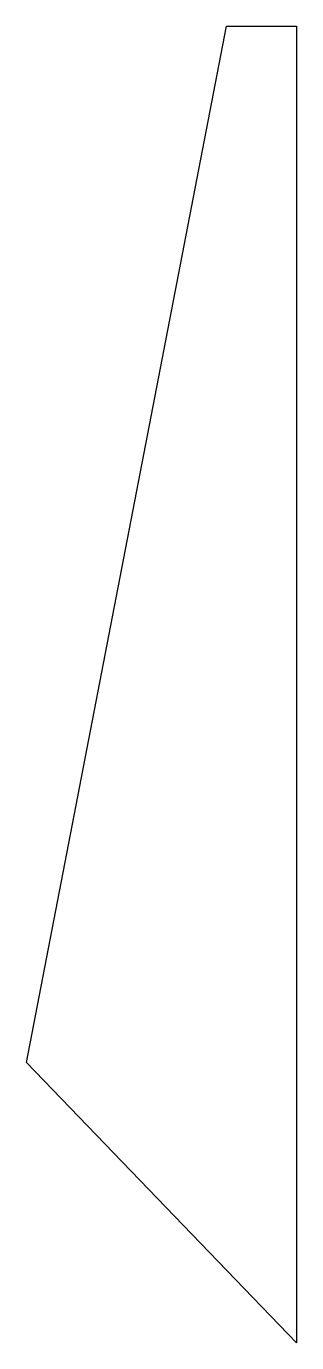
# Model space of a CAD drawing. Header units: millimetres. Extents: x -9.6 to 0, y 80 to 127.
import ezdxf

# ---------------------------------------------------------------- set-up
doc = ezdxf.new("R2010")
doc.units = ezdxf.units.MM

msp = doc.modelspace()

# ---------------------------------------------------------------- linework, layer by layer
at = {"color": 7, "linetype": 'Continuous', "lineweight": 25}
for p, q in [((-9.638, 90), (-2.5, 127)), ((-2.5, 127), (0, 127)), ((0, 127), (0, 80)), ((-9.638, 90), (0, 80))]:
    msp.add_line(p, q, dxfattribs=at)

doc.saveas('drawing.dxf')
